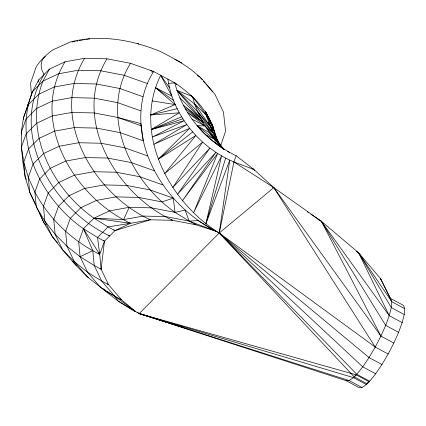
<?xml version="1.0" encoding="UTF-8"?>
<svg xmlns="http://www.w3.org/2000/svg" width="426" height="426" viewBox="0 0 426 426"><rect width="100%" height="100%" fill="white"/><g stroke="black" fill="none" stroke-linecap="round" stroke-linejoin="round"><path stroke-width="0.64" d="M362.047 387.511L349.118 380.556L139.233 313.579L219.241 233.027L229.768 160.054L205.912 223.639L221.6 155.794L193.585 212.792L217.579 153.472L182.477 200.699L215.902 152.306L177.631 194.128L209.88 148.11L172.786 187.562L202.606 142.092L164.686 173.622L195.843 135.479L158.328 159.132L189.65 128.343L153.818 144.35L186.876 124.552L152.529 136.948L184.107 120.76L151.241 129.547L179.261 112.81L150.644 114.977L175.171 104.583L155.394 87.607L171.88 96.164L160.661 75.29L167.833 79.114L169.426 87.644L171.88 96.164L175.171 104.583L179.261 112.81L184.107 120.76L189.65 128.343L195.843 135.479L202.606 142.092L209.88 148.11L217.579 153.472L225.62 158.115L233.917 161.997L273.801 187.616L321.369 221.291L358.607 252.778L380.551 278.631L390.594 298.466L391.776 301.73L391.313 307.599L389.242 315.671L385.695 325.395L380.919 336.103L375.237 347.073L369.038 357.558L362.75 366.839L356.786 374.284L354.176 376.834L219.241 233.027C168.691 201.615 132.278 132.811 160.661 75.29L153.669 71.531L130.532 63.325L106.985 58.809L84.625 58.293L64.986 61.807L49.4 69.124L38.883 79.705L32.477 91.67L23.425 118.029L21.3 132.193L21.412 147.007L22.818 161.848L25.166 176.992L29.692 192.131L43.756 222.468L52.307 236.632L62.617 249.838L75.615 264.983L87.452 276.943L118.215 301.134L132.316 309.862L139.233 313.579L346.098 380.658L359.022 387.607L362.047 387.511L366.397 384.572L369.092 381.781L356.168 374.832L139.233 313.579L137.097 312.077M354.176 376.834L367.105 383.783L369.715 381.233L375.673 373.788L381.962 364.507L388.161 354.027L393.842 343.058L398.619 332.344L402.165 322.62L404.237 314.553L404.7 308.685L403.518 305.415L390.594 298.466M49.4 69.124L42.989 81.084L32.477 91.67C12.524 142.114 41.391 199.293 83.432 228.757L92.799 250.632L94.21 265.473L101.665 280.99L114.663 296.134L118.215 301.134L135.772 311.72L121.58 299.851L108.582 284.712L101.122 269.195L104.45 241.207L114.967 230.62L130.553 223.304L150.197 219.789L172.551 220.306L196.104 224.821L215.78 231.169C185.076 215.263 160.16 188.377 147.806 155.969C137.71 128.743 137.523 96.516 153.669 71.531L150.564 70.679M369.715 381.233L356.786 374.284L219.241 233.027L233.917 161.997L236.153 155.719C206.599 141.741 182.94 114.748 174.82 82.873L167.833 79.114M205.912 223.639L225.62 158.115M220.711 145.639L225.317 131.948L225.402 129.893L223.485 112.182L214.928 94.268L200.614 77.479M37.983 82.213L38.883 79.705M26.311 179.378L25.166 176.992L23.755 162.152L28.489 149.004L39.006 138.418L54.592 131.101L74.236 127.587L96.59 128.104L120.143 132.619L143.28 140.825L140.921 123.625L117.794 117.475L94.247 112.959L71.888 112.443L52.249 115.957L36.663 123.274L26.146 133.86L21.412 147.007L23.755 162.152L28.281 177.296L34.889 192.11L36.301 206.951L44.852 221.115L55.156 234.321L66.994 246.287L80.109 256.745L94.21 265.473L101.122 269.195L99.716 254.354L104.45 241.207L103.385 240.45M205.332 111.543L205.47 111.17C207.606 120.979 211.839 130.159 216.429 139.041M367.105 383.783L367.558 382.543M147.263 83.496L124.126 75.285L100.573 70.769L78.219 70.253L58.575 73.773L42.989 81.084C23.041 131.528 51.903 188.707 93.949 218.171L123.636 219.587L129.179 207.34L151.534 207.856L175.086 212.372L189.187 221.099L196.104 224.821L195.033 224.071M28.35 103.678L27.738 104.817L27.86 106.111M64.986 61.807C28.936 121.218 73.549 196.769 130.553 223.304L108.05 226.898L97.538 237.484L99.716 254.354C72.409 240.812 49.208 219.118 34.889 192.11L39.629 178.963L50.14 168.376L65.732 161.06L85.37 157.545L107.73 158.062L131.277 162.578L154.414 170.783M84.625 58.293C48.58 117.698 93.193 193.255 150.197 219.789L114.967 230.62L108.05 226.898L93.949 218.171L83.432 228.757L78.698 241.904L80.109 256.745L87.564 272.262L100.563 287.401L114.663 296.134L121.58 299.851L120.515 299.1M106.985 58.809C70.934 118.215 115.547 193.771 172.551 220.306L171.486 219.555M130.532 63.325C98.795 114.429 129.792 180.89 175.086 212.372L185.108 210.119L189.187 221.099L215.78 231.169M356.168 374.832L353.473 377.622L349.118 380.556L346.098 380.658M123.636 219.587L143.28 216.067L165.634 216.584L189.187 221.099L198.223 220.583L212.324 229.31L219.241 233.027L273.801 187.616L380.919 336.103L393.842 343.058M158.328 159.132L192.744 131.911M80.109 256.745L92.799 250.632M181.684 116.788L151.241 129.547L182.908 118.795M151.837 72.207L153.669 71.531M175.086 212.372L173.27 198.159L161.971 201.913L138.423 197.398L116.064 196.881L96.425 200.396L80.839 207.712L70.322 218.298L65.588 231.446L66.994 246.287L74.454 261.804L87.452 276.943L88.613 277.299M150.644 114.977L177.216 108.699M72.058 41.945L75.333 41.359M76.643 41.125L77.953 40.891M79.263 40.656L82.532 40.071M83.842 39.831L85.152 39.597M86.462 39.362L89.737 38.777M129.179 207.34L109.535 210.859L93.949 218.171L130.553 223.304L129.488 222.553M168.627 83.379L174.82 82.873C193.143 95.2 209.959 111.969 215.178 134.11M216.791 139.771L216.781 138.461L213.82 133.817L205.071 125.958L197.078 125.665A92.666 73.591 44.8 0 0 215.13 142.939L221.808 147.897M127.922 223.117L130.553 223.304M152.039 100.914L175.171 104.583M202.142 79.635C190.683 67.26 175.56 59.326 160.746 51.668C132.406 39.884 100.531 34.139 70.37 41.982L52.579 50.023C46.413 54.672 40.161 60.343 36.157 66.989L30.576 83.102L31.433 95.03M227.67 151.677L228.906 152.023L229.694 152.945M174.096 324.5L139.233 313.579L353.473 377.622L366.397 384.572M179.165 326.092L182.333 327.083M142.95 96.702L119.812 88.496L96.26 83.981L73.906 83.459L54.262 86.979L38.675 94.29L28.159 104.876L23.425 118.029L23.547 119.317M140.825 110.866L117.688 102.661L94.135 98.145L71.781 97.629L52.137 101.143L36.551 108.454L26.034 119.04L21.3 132.193L21.486 134.126M117.794 117.475L140.931 125.681M147.806 155.969L124.669 147.763L101.116 143.248L78.762 142.731L59.118 146.246L43.532 153.562L33.015 164.143L28.281 177.296L29.692 192.131L35.715 204.666M162.966 184.953L139.829 176.742L116.277 172.226L93.922 171.71L74.278 175.23L58.692 182.541L48.181 193.127L43.441 206.275L44.852 221.115L52.307 236.632L57.51 242.687M173.27 198.159L150.133 189.948L126.586 185.432L104.226 184.916L84.588 188.436L69.001 195.747L58.484 206.333L53.751 219.481L55.156 234.321L62.617 249.838L74.454 261.804L87.564 272.262L101.665 280.99L108.582 284.712L107.517 283.961M233.917 161.997L253.869 169.42L273.801 187.616L375.237 347.073L388.161 354.027M177.898 91.345L177.014 90.392L192.536 96.574L206.429 115.308L214.262 130.979L216.781 138.461L210.364 126.511L194.73 104.093L177.014 90.392L213.82 133.817L217.867 140.931L222.468 147.79C208.394 133.604 197.414 116.064 192.536 96.574L190.385 95.136M272.613 187.078L273.801 187.616L272.629 187.009M205.694 134.738L214.795 139.366L222.793 148.482M191.956 119.115L205.071 125.958L217.867 140.931L218.623 142.641M317.844 219.427L321.369 221.291L389.242 315.671L402.165 322.62M357.441 252.16L358.607 252.778L391.776 301.73L404.7 308.685M174.873 59.235L181.891 63.005M197.27 75.45L199.608 76.707M137.609 43.457L138.775 44.086M191.386 95.956L192.536 96.574M404.237 314.553L391.313 307.599L358.607 252.778L356.365 251.372M398.619 332.344L385.695 325.395L321.369 221.291L310.975 214.278M381.962 364.507L369.038 357.558L219.241 233.027L375.237 347.073M375.673 373.788L362.75 366.839L219.241 233.027M104.45 241.207L97.538 237.484L83.432 228.757L99.716 254.354L98.651 253.603M217.867 140.931L209.672 132.816L197.078 125.665L214.795 139.366L222.047 147.849M252.165 168.382L254.721 170.416M179.852 97.836L201.024 118.843L183.308 105.142L203.048 122.4L187.355 112.256L205.071 125.958M307.146 211.695L308.238 212.436M155.394 87.607L173.526 100.376M149.127 219.039L150.197 219.789M113.902 229.87L114.967 230.62M108.667 235.173L109.732 235.924C52.728 209.39 8.115 133.833 44.166 74.428A15.442 12.258 45 0 1 45.385 56.536M100.057 268.439L101.122 269.195M135.772 311.72L114.663 296.134L105.105 290.676L103.284 288.833M222.835 148.658L223.863 149.419M185.331 108.699L203.048 122.4M236.153 155.719L253.869 169.42A92.666 73.591 44.8 0 1 252.181 168.616M76.653 265.787L72.835 261.426M221.882 147.753L223.9 149.34M174.82 82.873L176.769 84.678M224.571 149.547L220.396 145.554L215.13 142.939L214.795 139.366M194.73 104.093L206.429 115.308M177.014 90.392L197.568 111.537L214.262 130.979L205.614 111.697M203.404 81.1L205.092 83.049M205.939 84.029L212.691 91.835M45.923 224.992L43.756 222.468L39.261 212.393M209.672 132.816L222.468 147.79M99.753 286.437L100.563 287.401M197.568 111.537L213.82 133.817L216.445 138.833M160.661 75.29L169.426 87.644M321.369 221.291L380.919 336.103M391.776 301.73L380.551 278.631L380.95 279.893M358.607 252.778L389.242 315.671M206.184 112.485L213.165 127.22L213.437 129.142M215.359 134.738L217.723 140.942M208.708 122.166L210.364 126.511M99.018 252.527L99.716 254.354M211.775 123.476L213.165 127.22L213.362 129.158M205.513 112.171L207.345 118.439M22.78 156.693L22.791 157.982"/></g></svg>
